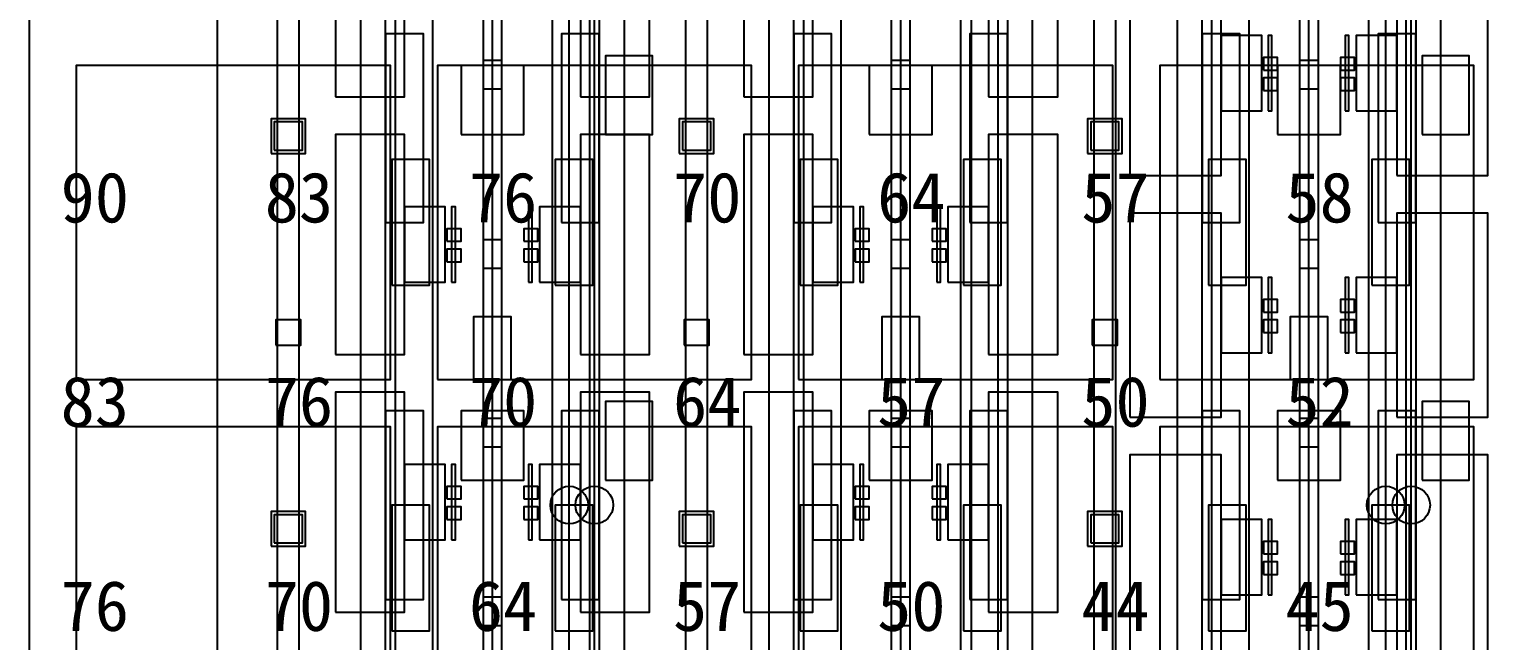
# Model space of a CAD drawing. Header units: metres. Extents: x -1640 to 1560, y -268 to 2338.
# Drawn here: x -280 to -233.49, y 1333.69 to 1353.15 of the extents above; entities that cross this region are included whole.
import ezdxf

# ---------------------------------------------------------------- set-up
doc = ezdxf.new("R2010")
doc.units = ezdxf.units.M
for name, color, linetype in [('1F_CHL', 4, 'Continuous'), ('1F_PUMP', 2, 'Continuous'), ('1F_SCR', 3, 'Continuous'), ('1F_STRUCT_COLUMN', 8, 'Continuous'), ('1F_ZONE', 3, 'Continuous'), ('2F_CSF_LATERAL_RACK_CONCEPT', 9, 'Continuous'), ('2F_RFG', 5, 'Continuous'), ('2F_STRUCT_COLUMN', 8, 'Continuous'), ('2F_VMB', 6, 'Continuous'), ('2F_ZONE', 3, 'Continuous'), ('3F_CLEANROOM_OVERHEAD_PIPE_DUCT_CONCEPT', 9, 'Continuous'), ('3F_CVD', 3, 'Continuous'), ('3F_DIFF', 4, 'Continuous'), ('3F_EHS_EGRESS_DIST_M', 2, 'Continuous'), ('3F_FOUP', 5, 'Continuous'), ('3F_OHT', 9, 'Continuous'), ('3F_OHTV', 1, 'Continuous'), ('3F_STRUCT_COLUMN', 8, 'Continuous'), ('3F_TBAR', 6, 'Continuous'), ('3F_ZONE', 3, 'Continuous'), ('4F_FFU', 1, 'Continuous'), ('4F_STRUCT_PLENUM_TRUSS_CONCEPT', 9, 'Continuous'), ('4F_ZONE', 3, 'Continuous'), ('5F_CHL', 4, 'Continuous'), ('5F_PUMP', 2, 'Continuous'), ('5F_SCR', 3, 'Continuous'), ('5F_STRUCT_COLUMN', 8, 'Continuous'), ('5F_ZONE', 3, 'Continuous'), ('6F_CSF_LATERAL_RACK_CONCEPT', 9, 'Continuous'), ('6F_RFG', 5, 'Continuous'), ('6F_STRUCT_COLUMN', 8, 'Continuous'), ('6F_VMB', 6, 'Continuous'), ('6F_ZONE', 3, 'Continuous'), ('7F_CLEANROOM_OVERHEAD_PIPE_DUCT_CONCEPT', 9, 'Continuous'), ('7F_CVD', 3, 'Continuous'), ('7F_DIFF', 4, 'Continuous'), ('7F_EHS_EGRESS_DIST_M', 2, 'Continuous'), ('7F_FOUP', 5, 'Continuous'), ('7F_OHT', 9, 'Continuous'), ('7F_OHTV', 1, 'Continuous'), ('7F_STRUCT_COLUMN', 8, 'Continuous'), ('7F_TBAR', 6, 'Continuous'), ('7F_ZONE', 3, 'Continuous'), ('8F_FFU', 1, 'Continuous'), ('8F_STRUCT_PLENUM_TRUSS_CONCEPT', 9, 'Continuous'), ('8F_ZONE', 3, 'Continuous'), ('EHS_TREATED_EXHAUST', 30, 'Continuous'), ('UTIL_ELEC.LV_CONCEPT', 2, 'Continuous'), ('UTIL_GAS.SPEC_CONCEPT', 3, 'Continuous'), ('UTIL_PCW.R_CONCEPT', 1, 'Continuous'), ('UTIL_PCW.R_RISER', 1, 'Continuous'), ('UTIL_PCW.S_CONCEPT', 6, 'Continuous'), ('UTIL_PCW.S_RISER', 6, 'Continuous')]:
    doc.layers.add(name, color=color, linetype=linetype)

msp = doc.modelspace()

# ---------------------------------------------------------------- linework, layer by layer
at = {"layer": '1F_CHL'}
for points in [[(-261.65, 1349.8), (-260.15, 1349.8), (-260.15, 1352.3), (-261.65, 1352.3)], [(-235.65, 1349.8), (-234.15, 1349.8), (-234.15, 1352.3), (-235.65, 1352.3)], [(-261.65, 1338.8), (-260.15, 1338.8), (-260.15, 1341.3), (-261.65, 1341.3)], [(-235.65, 1338.8), (-234.15, 1338.8), (-234.15, 1341.3), (-235.65, 1341.3)]]:
    msp.add_lwpolyline(points, close=True, dxfattribs=at)
at = {"layer": '1F_PUMP'}
for points in [[(-268.45, 1345), (-267.25, 1345), (-267.25, 1349), (-268.45, 1349)], [(-263.25, 1345), (-262.05, 1345), (-262.05, 1349), (-263.25, 1349)], [(-255.45, 1345), (-254.25, 1345), (-254.25, 1349), (-255.45, 1349)], [(-250.25, 1345), (-249.05, 1345), (-249.05, 1349), (-250.25, 1349)], [(-242.45, 1345), (-241.25, 1345), (-241.25, 1349), (-242.45, 1349)], [(-237.25, 1345), (-236.05, 1345), (-236.05, 1349), (-237.25, 1349)], [(-268.45, 1334), (-267.25, 1334), (-267.25, 1338), (-268.45, 1338)], [(-263.25, 1334), (-262.05, 1334), (-262.05, 1338), (-263.25, 1338)], [(-255.45, 1334), (-254.25, 1334), (-254.25, 1338), (-255.45, 1338)], [(-250.25, 1334), (-249.05, 1334), (-249.05, 1338), (-250.25, 1338)], [(-242.45, 1334), (-241.25, 1334), (-241.25, 1338), (-242.45, 1338)], [(-237.25, 1334), (-236.05, 1334), (-236.05, 1338), (-237.25, 1338)]]:
    msp.add_lwpolyline(points, close=True, dxfattribs=at)
at = {"layer": '1F_SCR'}
for points in [[(-266.25, 1349.8), (-264.25, 1349.8), (-264.25, 1352), (-266.25, 1352)], [(-253.25, 1349.8), (-251.25, 1349.8), (-251.25, 1352), (-253.25, 1352)], [(-240.25, 1349.8), (-238.25, 1349.8), (-238.25, 1352), (-240.25, 1352)], [(-266.25, 1338.8), (-264.25, 1338.8), (-264.25, 1341), (-266.25, 1341)], [(-253.25, 1338.8), (-251.25, 1338.8), (-251.25, 1341), (-253.25, 1341)], [(-240.25, 1338.8), (-238.25, 1338.8), (-238.25, 1341), (-240.25, 1341)]]:
    msp.add_lwpolyline(points, close=True, dxfattribs=at)
at = {"layer": '1F_STRUCT_COLUMN'}
for points in [[(-272.3, 1349.2), (-271.2, 1349.2), (-271.2, 1350.3), (-272.3, 1350.3)], [(-259.3, 1349.2), (-258.2, 1349.2), (-258.2, 1350.3), (-259.3, 1350.3)], [(-246.3, 1349.2), (-245.2, 1349.2), (-245.2, 1350.3), (-246.3, 1350.3)], [(-272.3, 1336.7), (-271.2, 1336.7), (-271.2, 1337.8), (-272.3, 1337.8)], [(-259.3, 1336.7), (-258.2, 1336.7), (-258.2, 1337.8), (-259.3, 1337.8)], [(-246.3, 1336.7), (-245.2, 1336.7), (-245.2, 1337.8), (-246.3, 1337.8)]]:
    msp.add_lwpolyline(points, close=True, dxfattribs=at)
at = {"layer": '1F_ZONE'}
msp.add_lwpolyline([(-280, 1306), (-3.5, 1306), (-3.5, 1464), (-280, 1464)], close=True, dxfattribs=at)
at = {"layer": '2F_CSF_LATERAL_RACK_CONCEPT'}
for points in [[(-269.45, 1310), (-268.65, 1310), (-268.65, 1460), (-269.45, 1460)], [(-261.85, 1310), (-261.05, 1310), (-261.05, 1460), (-261.85, 1460)], [(-256.45, 1310), (-255.65, 1310), (-255.65, 1460), (-256.45, 1460)], [(-248.85, 1310), (-248.05, 1310), (-248.05, 1460), (-248.85, 1460)], [(-243.45, 1310), (-242.65, 1310), (-242.65, 1460), (-243.45, 1460)], [(-235.85, 1310), (-235.05, 1310), (-235.05, 1460), (-235.85, 1460)]]:
    msp.add_lwpolyline(points, close=True, dxfattribs=at)
at = {"layer": '2F_RFG'}
for points in [[(-268.65, 1347), (-267.45, 1347), (-267.45, 1353), (-268.65, 1353)], [(-263.05, 1347), (-261.85, 1347), (-261.85, 1353), (-263.05, 1353)], [(-255.65, 1347), (-254.45, 1347), (-254.45, 1353), (-255.65, 1353)], [(-250.05, 1347), (-248.85, 1347), (-248.85, 1353), (-250.05, 1353)], [(-242.65, 1347), (-241.45, 1347), (-241.45, 1353), (-242.65, 1353)], [(-237.05, 1347), (-235.85, 1347), (-235.85, 1353), (-237.05, 1353)], [(-268.65, 1335), (-267.45, 1335), (-267.45, 1341), (-268.65, 1341)], [(-263.05, 1335), (-261.85, 1335), (-261.85, 1341), (-263.05, 1341)], [(-255.65, 1335), (-254.45, 1335), (-254.45, 1341), (-255.65, 1341)], [(-250.05, 1335), (-248.85, 1335), (-248.85, 1341), (-250.05, 1341)], [(-242.65, 1335), (-241.45, 1335), (-241.45, 1341), (-242.65, 1341)], [(-237.05, 1335), (-235.85, 1335), (-235.85, 1341), (-237.05, 1341)]]:
    msp.add_lwpolyline(points, close=True, dxfattribs=at)
at = {"layer": '2F_STRUCT_COLUMN'}
for points in [[(-272.2, 1349.3), (-271.3, 1349.3), (-271.3, 1350.2), (-272.2, 1350.2)], [(-259.2, 1349.3), (-258.3, 1349.3), (-258.3, 1350.2), (-259.2, 1350.2)], [(-246.2, 1349.3), (-245.3, 1349.3), (-245.3, 1350.2), (-246.2, 1350.2)], [(-272.2, 1336.8), (-271.3, 1336.8), (-271.3, 1337.7), (-272.2, 1337.7)], [(-259.2, 1336.8), (-258.3, 1336.8), (-258.3, 1337.7), (-259.2, 1337.7)], [(-246.2, 1336.8), (-245.3, 1336.8), (-245.3, 1337.7), (-246.2, 1337.7)]]:
    msp.add_lwpolyline(points, close=True, dxfattribs=at)
at = {"layer": '2F_VMB'}
for points in [[(-265.85, 1342), (-264.65, 1342), (-264.65, 1344), (-265.85, 1344)], [(-252.85, 1342), (-251.65, 1342), (-251.65, 1344), (-252.85, 1344)], [(-239.85, 1342), (-238.65, 1342), (-238.65, 1344), (-239.85, 1344)]]:
    msp.add_lwpolyline(points, close=True, dxfattribs=at)
at = {"layer": '2F_ZONE'}
msp.add_lwpolyline([(-280, 1306), (-3.5, 1306), (-3.5, 1464), (-280, 1464)], close=True, dxfattribs=at)
at = {"layer": '3F_CLEANROOM_OVERHEAD_PIPE_DUCT_CONCEPT'}
for points in [[(-268.35, 1309), (-267.15, 1309), (-267.15, 1461), (-268.35, 1461)], [(-263.35, 1309), (-262.15, 1309), (-262.15, 1461), (-263.35, 1461)], [(-255.35, 1309), (-254.15, 1309), (-254.15, 1461), (-255.35, 1461)], [(-250.35, 1309), (-249.15, 1309), (-249.15, 1461), (-250.35, 1461)], [(-242.35, 1309), (-241.15, 1309), (-241.15, 1461), (-242.35, 1461)], [(-237.35, 1309), (-236.15, 1309), (-236.15, 1461), (-237.35, 1461)]]:
    msp.add_lwpolyline(points, close=True, dxfattribs=at)
at = {"layer": '3F_CVD'}
for points in [[(-244.95, 1348.5), (-242.05, 1348.5), (-242.05, 1355), (-244.95, 1355)], [(-236.45, 1348.5), (-233.55, 1348.5), (-233.55, 1355), (-236.45, 1355)], [(-242.05, 1350.55), (-240.75, 1350.55), (-240.75, 1352.95), (-242.05, 1352.95)], [(-237.75, 1350.55), (-236.45, 1350.55), (-236.45, 1352.95), (-237.75, 1352.95)], [(-244.95, 1340.8), (-242.05, 1340.8), (-242.05, 1347.3), (-244.95, 1347.3)], [(-236.45, 1340.8), (-233.55, 1340.8), (-233.55, 1347.3), (-236.45, 1347.3)], [(-242.05, 1342.85), (-240.75, 1342.85), (-240.75, 1345.25), (-242.05, 1345.25)], [(-237.75, 1342.85), (-236.45, 1342.85), (-236.45, 1345.25), (-237.75, 1345.25)], [(-244.95, 1333.1), (-242.05, 1333.1), (-242.05, 1339.6), (-244.95, 1339.6)], [(-236.45, 1333.1), (-233.55, 1333.1), (-233.55, 1339.6), (-236.45, 1339.6)], [(-242.05, 1335.15), (-240.75, 1335.15), (-240.75, 1337.55), (-242.05, 1337.55)], [(-237.75, 1335.15), (-236.45, 1335.15), (-236.45, 1337.55), (-237.75, 1337.55)]]:
    msp.add_lwpolyline(points, close=True, dxfattribs=at)
at = {"layer": '3F_DIFF'}
for points in [[(-270.25, 1351), (-268.05, 1351), (-268.05, 1358), (-270.25, 1358)], [(-262.45, 1351), (-260.25, 1351), (-260.25, 1358), (-262.45, 1358)], [(-257.25, 1351), (-255.05, 1351), (-255.05, 1358), (-257.25, 1358)], [(-249.45, 1351), (-247.25, 1351), (-247.25, 1358), (-249.45, 1358)], [(-270.25, 1342.8), (-268.05, 1342.8), (-268.05, 1349.8), (-270.25, 1349.8)], [(-262.45, 1342.8), (-260.25, 1342.8), (-260.25, 1349.8), (-262.45, 1349.8)], [(-257.25, 1342.8), (-255.05, 1342.8), (-255.05, 1349.8), (-257.25, 1349.8)], [(-249.45, 1342.8), (-247.25, 1342.8), (-247.25, 1349.8), (-249.45, 1349.8)], [(-268.05, 1345.1), (-266.75, 1345.1), (-266.75, 1347.5), (-268.05, 1347.5)], [(-263.75, 1345.1), (-262.45, 1345.1), (-262.45, 1347.5), (-263.75, 1347.5)], [(-255.05, 1345.1), (-253.75, 1345.1), (-253.75, 1347.5), (-255.05, 1347.5)], [(-250.75, 1345.1), (-249.45, 1345.1), (-249.45, 1347.5), (-250.75, 1347.5)], [(-270.25, 1334.6), (-268.05, 1334.6), (-268.05, 1341.6), (-270.25, 1341.6)], [(-262.45, 1334.6), (-260.25, 1334.6), (-260.25, 1341.6), (-262.45, 1341.6)], [(-257.25, 1334.6), (-255.05, 1334.6), (-255.05, 1341.6), (-257.25, 1341.6)], [(-249.45, 1334.6), (-247.25, 1334.6), (-247.25, 1341.6), (-249.45, 1341.6)], [(-268.05, 1336.9), (-266.75, 1336.9), (-266.75, 1339.3), (-268.05, 1339.3)], [(-263.75, 1336.9), (-262.45, 1336.9), (-262.45, 1339.3), (-263.75, 1339.3)], [(-255.05, 1336.9), (-253.75, 1336.9), (-253.75, 1339.3), (-255.05, 1339.3)], [(-250.75, 1336.9), (-249.45, 1336.9), (-249.45, 1339.3), (-250.75, 1339.3)]]:
    msp.add_lwpolyline(points, close=True, dxfattribs=at)
at = {"layer": '3F_FOUP'}
for points in [[(-240.7, 1351.85), (-240.25, 1351.85), (-240.25, 1352.25), (-240.7, 1352.25)], [(-238.25, 1351.85), (-237.8, 1351.85), (-237.8, 1352.25), (-238.25, 1352.25)], [(-240.7, 1351.2), (-240.25, 1351.2), (-240.25, 1351.6), (-240.7, 1351.6)], [(-238.25, 1351.2), (-237.8, 1351.2), (-237.8, 1351.6), (-238.25, 1351.6)], [(-266.7, 1346.4), (-266.25, 1346.4), (-266.25, 1346.8), (-266.7, 1346.8)], [(-264.25, 1346.4), (-263.8, 1346.4), (-263.8, 1346.8), (-264.25, 1346.8)], [(-253.7, 1346.4), (-253.25, 1346.4), (-253.25, 1346.8), (-253.7, 1346.8)], [(-251.25, 1346.4), (-250.8, 1346.4), (-250.8, 1346.8), (-251.25, 1346.8)], [(-266.7, 1345.75), (-266.25, 1345.75), (-266.25, 1346.15), (-266.7, 1346.15)], [(-264.25, 1345.75), (-263.8, 1345.75), (-263.8, 1346.15), (-264.25, 1346.15)], [(-253.7, 1345.75), (-253.25, 1345.75), (-253.25, 1346.15), (-253.7, 1346.15)], [(-251.25, 1345.75), (-250.8, 1345.75), (-250.8, 1346.15), (-251.25, 1346.15)], [(-240.7, 1344.15), (-240.25, 1344.15), (-240.25, 1344.55), (-240.7, 1344.55)], [(-238.25, 1344.15), (-237.8, 1344.15), (-237.8, 1344.55), (-238.25, 1344.55)], [(-240.7, 1343.5), (-240.25, 1343.5), (-240.25, 1343.9), (-240.7, 1343.9)], [(-238.25, 1343.5), (-237.8, 1343.5), (-237.8, 1343.9), (-238.25, 1343.9)], [(-266.7, 1338.2), (-266.25, 1338.2), (-266.25, 1338.6), (-266.7, 1338.6)], [(-264.25, 1338.2), (-263.8, 1338.2), (-263.8, 1338.6), (-264.25, 1338.6)], [(-253.7, 1338.2), (-253.25, 1338.2), (-253.25, 1338.6), (-253.7, 1338.6)], [(-251.25, 1338.2), (-250.8, 1338.2), (-250.8, 1338.6), (-251.25, 1338.6)], [(-266.7, 1337.55), (-266.25, 1337.55), (-266.25, 1337.95), (-266.7, 1337.95)], [(-264.25, 1337.55), (-263.8, 1337.55), (-263.8, 1337.95), (-264.25, 1337.95)], [(-253.7, 1337.55), (-253.25, 1337.55), (-253.25, 1337.95), (-253.7, 1337.95)], [(-251.25, 1337.55), (-250.8, 1337.55), (-250.8, 1337.95), (-251.25, 1337.95)], [(-240.7, 1336.45), (-240.25, 1336.45), (-240.25, 1336.85), (-240.7, 1336.85)], [(-238.25, 1336.45), (-237.8, 1336.45), (-237.8, 1336.85), (-238.25, 1336.85)], [(-240.7, 1335.8), (-240.25, 1335.8), (-240.25, 1336.2), (-240.7, 1336.2)], [(-238.25, 1335.8), (-237.8, 1335.8), (-237.8, 1336.2), (-238.25, 1336.2)]]:
    msp.add_lwpolyline(points, close=True, dxfattribs=at)
at = {"layer": '3F_OHT'}
for p, q in [((-265.25, 1309), (-265.25, 1381)), ((-252.25, 1309), (-252.25, 1381)), ((-239.25, 1309), (-239.25, 1381))]:
    msp.add_line(p, q, dxfattribs=at)
at = {"layer": '3F_OHTV'}
for points in [[(-265.55, 1351.25), (-264.95, 1351.25), (-264.95, 1352.15), (-265.55, 1352.15)], [(-252.55, 1351.25), (-251.95, 1351.25), (-251.95, 1352.15), (-252.55, 1352.15)], [(-239.55, 1351.25), (-238.95, 1351.25), (-238.95, 1352.15), (-239.55, 1352.15)], [(-265.55, 1345.55), (-264.95, 1345.55), (-264.95, 1346.45), (-265.55, 1346.45)], [(-252.55, 1345.55), (-251.95, 1345.55), (-251.95, 1346.45), (-252.55, 1346.45)], [(-239.55, 1345.55), (-238.95, 1345.55), (-238.95, 1346.45), (-239.55, 1346.45)], [(-265.55, 1339.86), (-264.95, 1339.86), (-264.95, 1340.76), (-265.55, 1340.76)], [(-252.55, 1339.86), (-251.95, 1339.86), (-251.95, 1340.76), (-252.55, 1340.76)], [(-239.55, 1339.86), (-238.95, 1339.86), (-238.95, 1340.76), (-239.55, 1340.76)], [(-265.55, 1334.17), (-264.95, 1334.17), (-264.95, 1335.07), (-265.55, 1335.07)], [(-252.55, 1334.17), (-251.95, 1334.17), (-251.95, 1335.07), (-252.55, 1335.07)], [(-239.55, 1334.17), (-238.95, 1334.17), (-238.95, 1335.07), (-239.55, 1335.07)]]:
    msp.add_lwpolyline(points, close=True, dxfattribs=at)
at = {"layer": '3F_STRUCT_COLUMN'}
for points in [[(-272.15, 1343.1), (-271.35, 1343.1), (-271.35, 1343.9), (-272.15, 1343.9)], [(-259.15, 1343.1), (-258.35, 1343.1), (-258.35, 1343.9), (-259.15, 1343.9)], [(-246.15, 1343.1), (-245.35, 1343.1), (-245.35, 1343.9), (-246.15, 1343.9)]]:
    msp.add_lwpolyline(points, close=True, dxfattribs=at)
at = {"layer": '3F_TBAR'}
for points in [[(-240.55, 1350.55), (-240.43, 1350.55), (-240.43, 1352.95), (-240.55, 1352.95)], [(-238.1, 1350.55), (-237.98, 1350.55), (-237.98, 1352.95), (-238.1, 1352.95)], [(-266.55, 1345.1), (-266.43, 1345.1), (-266.43, 1347.5), (-266.55, 1347.5)], [(-264.1, 1345.1), (-263.98, 1345.1), (-263.98, 1347.5), (-264.1, 1347.5)], [(-253.55, 1345.1), (-253.43, 1345.1), (-253.43, 1347.5), (-253.55, 1347.5)], [(-251.1, 1345.1), (-250.98, 1345.1), (-250.98, 1347.5), (-251.1, 1347.5)], [(-240.55, 1342.85), (-240.43, 1342.85), (-240.43, 1345.25), (-240.55, 1345.25)], [(-238.1, 1342.85), (-237.98, 1342.85), (-237.98, 1345.25), (-238.1, 1345.25)], [(-266.55, 1336.9), (-266.43, 1336.9), (-266.43, 1339.3), (-266.55, 1339.3)], [(-264.1, 1336.9), (-263.98, 1336.9), (-263.98, 1339.3), (-264.1, 1339.3)], [(-253.55, 1336.9), (-253.43, 1336.9), (-253.43, 1339.3), (-253.55, 1339.3)], [(-251.1, 1336.9), (-250.98, 1336.9), (-250.98, 1339.3), (-251.1, 1339.3)], [(-240.55, 1335.15), (-240.43, 1335.15), (-240.43, 1337.55), (-240.55, 1337.55)], [(-238.1, 1335.15), (-237.98, 1335.15), (-237.98, 1337.55), (-238.1, 1337.55)]]:
    msp.add_lwpolyline(points, close=True, dxfattribs=at)
at = {"layer": '3F_ZONE'}
msp.add_lwpolyline([(-280, 1306), (-3.5, 1306), (-3.5, 1464), (-280, 1464)], close=True, dxfattribs=at)
at = {"layer": '4F_FFU'}
for points in [[(-278.5, 1342), (-268.5, 1342), (-268.5, 1352), (-278.5, 1352)], [(-267, 1342), (-257, 1342), (-257, 1352), (-267, 1352)], [(-255.5, 1342), (-245.5, 1342), (-245.5, 1352), (-255.5, 1352)], [(-244, 1342), (-234, 1342), (-234, 1352), (-244, 1352)], [(-278.5, 1330.5), (-268.5, 1330.5), (-268.5, 1340.5), (-278.5, 1340.5)], [(-267, 1330.5), (-257, 1330.5), (-257, 1340.5), (-267, 1340.5)], [(-255.5, 1330.5), (-245.5, 1330.5), (-245.5, 1340.5), (-255.5, 1340.5)], [(-244, 1330.5), (-234, 1330.5), (-234, 1340.5), (-244, 1340.5)]]:
    msp.add_lwpolyline(points, close=True, dxfattribs=at)
at = {"layer": '4F_STRUCT_PLENUM_TRUSS_CONCEPT'}
for points in [[(-272.1, 1306), (-271.4, 1306), (-271.4, 1464), (-272.1, 1464)], [(-259.1, 1306), (-258.4, 1306), (-258.4, 1464), (-259.1, 1464)], [(-246.1, 1306), (-245.4, 1306), (-245.4, 1464), (-246.1, 1464)]]:
    msp.add_lwpolyline(points, close=True, dxfattribs=at)
at = {"layer": '4F_ZONE'}
msp.add_lwpolyline([(-280, 1306), (-3.5, 1306), (-3.5, 1464), (-280, 1464)], close=True, dxfattribs=at)
at = {"layer": '5F_CHL'}
for points in [[(-261.65, 1349.8), (-260.15, 1349.8), (-260.15, 1352.3), (-261.65, 1352.3)], [(-235.65, 1349.8), (-234.15, 1349.8), (-234.15, 1352.3), (-235.65, 1352.3)], [(-261.65, 1338.8), (-260.15, 1338.8), (-260.15, 1341.3), (-261.65, 1341.3)], [(-235.65, 1338.8), (-234.15, 1338.8), (-234.15, 1341.3), (-235.65, 1341.3)]]:
    msp.add_lwpolyline(points, close=True, dxfattribs=at)
at = {"layer": '5F_PUMP'}
for points in [[(-268.45, 1345), (-267.25, 1345), (-267.25, 1349), (-268.45, 1349)], [(-263.25, 1345), (-262.05, 1345), (-262.05, 1349), (-263.25, 1349)], [(-255.45, 1345), (-254.25, 1345), (-254.25, 1349), (-255.45, 1349)], [(-250.25, 1345), (-249.05, 1345), (-249.05, 1349), (-250.25, 1349)], [(-242.45, 1345), (-241.25, 1345), (-241.25, 1349), (-242.45, 1349)], [(-237.25, 1345), (-236.05, 1345), (-236.05, 1349), (-237.25, 1349)], [(-268.45, 1334), (-267.25, 1334), (-267.25, 1338), (-268.45, 1338)], [(-263.25, 1334), (-262.05, 1334), (-262.05, 1338), (-263.25, 1338)], [(-255.45, 1334), (-254.25, 1334), (-254.25, 1338), (-255.45, 1338)], [(-250.25, 1334), (-249.05, 1334), (-249.05, 1338), (-250.25, 1338)], [(-242.45, 1334), (-241.25, 1334), (-241.25, 1338), (-242.45, 1338)], [(-237.25, 1334), (-236.05, 1334), (-236.05, 1338), (-237.25, 1338)]]:
    msp.add_lwpolyline(points, close=True, dxfattribs=at)
at = {"layer": '5F_SCR'}
for points in [[(-266.25, 1349.8), (-264.25, 1349.8), (-264.25, 1352), (-266.25, 1352)], [(-253.25, 1349.8), (-251.25, 1349.8), (-251.25, 1352), (-253.25, 1352)], [(-240.25, 1349.8), (-238.25, 1349.8), (-238.25, 1352), (-240.25, 1352)], [(-266.25, 1338.8), (-264.25, 1338.8), (-264.25, 1341), (-266.25, 1341)], [(-253.25, 1338.8), (-251.25, 1338.8), (-251.25, 1341), (-253.25, 1341)], [(-240.25, 1338.8), (-238.25, 1338.8), (-238.25, 1341), (-240.25, 1341)]]:
    msp.add_lwpolyline(points, close=True, dxfattribs=at)
at = {"layer": '5F_STRUCT_COLUMN'}
for points in [[(-272.3, 1349.2), (-271.2, 1349.2), (-271.2, 1350.3), (-272.3, 1350.3)], [(-259.3, 1349.2), (-258.2, 1349.2), (-258.2, 1350.3), (-259.3, 1350.3)], [(-246.3, 1349.2), (-245.2, 1349.2), (-245.2, 1350.3), (-246.3, 1350.3)], [(-272.3, 1336.7), (-271.2, 1336.7), (-271.2, 1337.8), (-272.3, 1337.8)], [(-259.3, 1336.7), (-258.2, 1336.7), (-258.2, 1337.8), (-259.3, 1337.8)], [(-246.3, 1336.7), (-245.2, 1336.7), (-245.2, 1337.8), (-246.3, 1337.8)]]:
    msp.add_lwpolyline(points, close=True, dxfattribs=at)
at = {"layer": '5F_ZONE'}
msp.add_lwpolyline([(-280, 1306), (-3.5, 1306), (-3.5, 1464), (-280, 1464)], close=True, dxfattribs=at)
at = {"layer": '6F_CSF_LATERAL_RACK_CONCEPT'}
for points in [[(-269.45, 1310), (-268.65, 1310), (-268.65, 1460), (-269.45, 1460)], [(-261.85, 1310), (-261.05, 1310), (-261.05, 1460), (-261.85, 1460)], [(-256.45, 1310), (-255.65, 1310), (-255.65, 1460), (-256.45, 1460)], [(-248.85, 1310), (-248.05, 1310), (-248.05, 1460), (-248.85, 1460)], [(-243.45, 1310), (-242.65, 1310), (-242.65, 1460), (-243.45, 1460)], [(-235.85, 1310), (-235.05, 1310), (-235.05, 1460), (-235.85, 1460)]]:
    msp.add_lwpolyline(points, close=True, dxfattribs=at)
at = {"layer": '6F_RFG'}
for points in [[(-268.65, 1347), (-267.45, 1347), (-267.45, 1353), (-268.65, 1353)], [(-263.05, 1347), (-261.85, 1347), (-261.85, 1353), (-263.05, 1353)], [(-255.65, 1347), (-254.45, 1347), (-254.45, 1353), (-255.65, 1353)], [(-250.05, 1347), (-248.85, 1347), (-248.85, 1353), (-250.05, 1353)], [(-242.65, 1347), (-241.45, 1347), (-241.45, 1353), (-242.65, 1353)], [(-237.05, 1347), (-235.85, 1347), (-235.85, 1353), (-237.05, 1353)], [(-268.65, 1335), (-267.45, 1335), (-267.45, 1341), (-268.65, 1341)], [(-263.05, 1335), (-261.85, 1335), (-261.85, 1341), (-263.05, 1341)], [(-255.65, 1335), (-254.45, 1335), (-254.45, 1341), (-255.65, 1341)], [(-250.05, 1335), (-248.85, 1335), (-248.85, 1341), (-250.05, 1341)], [(-242.65, 1335), (-241.45, 1335), (-241.45, 1341), (-242.65, 1341)], [(-237.05, 1335), (-235.85, 1335), (-235.85, 1341), (-237.05, 1341)]]:
    msp.add_lwpolyline(points, close=True, dxfattribs=at)
at = {"layer": '6F_STRUCT_COLUMN'}
for points in [[(-272.2, 1349.3), (-271.3, 1349.3), (-271.3, 1350.2), (-272.2, 1350.2)], [(-259.2, 1349.3), (-258.3, 1349.3), (-258.3, 1350.2), (-259.2, 1350.2)], [(-246.2, 1349.3), (-245.3, 1349.3), (-245.3, 1350.2), (-246.2, 1350.2)], [(-272.2, 1336.8), (-271.3, 1336.8), (-271.3, 1337.7), (-272.2, 1337.7)], [(-259.2, 1336.8), (-258.3, 1336.8), (-258.3, 1337.7), (-259.2, 1337.7)], [(-246.2, 1336.8), (-245.3, 1336.8), (-245.3, 1337.7), (-246.2, 1337.7)]]:
    msp.add_lwpolyline(points, close=True, dxfattribs=at)
at = {"layer": '6F_VMB'}
for points in [[(-265.85, 1342), (-264.65, 1342), (-264.65, 1344), (-265.85, 1344)], [(-252.85, 1342), (-251.65, 1342), (-251.65, 1344), (-252.85, 1344)], [(-239.85, 1342), (-238.65, 1342), (-238.65, 1344), (-239.85, 1344)]]:
    msp.add_lwpolyline(points, close=True, dxfattribs=at)
at = {"layer": '6F_ZONE'}
msp.add_lwpolyline([(-280, 1306), (-3.5, 1306), (-3.5, 1464), (-280, 1464)], close=True, dxfattribs=at)
at = {"layer": '7F_CLEANROOM_OVERHEAD_PIPE_DUCT_CONCEPT'}
for points in [[(-268.35, 1309), (-267.15, 1309), (-267.15, 1461), (-268.35, 1461)], [(-263.35, 1309), (-262.15, 1309), (-262.15, 1461), (-263.35, 1461)], [(-255.35, 1309), (-254.15, 1309), (-254.15, 1461), (-255.35, 1461)], [(-250.35, 1309), (-249.15, 1309), (-249.15, 1461), (-250.35, 1461)], [(-242.35, 1309), (-241.15, 1309), (-241.15, 1461), (-242.35, 1461)], [(-237.35, 1309), (-236.15, 1309), (-236.15, 1461), (-237.35, 1461)]]:
    msp.add_lwpolyline(points, close=True, dxfattribs=at)
at = {"layer": '7F_CVD'}
for points in [[(-244.95, 1348.5), (-242.05, 1348.5), (-242.05, 1355), (-244.95, 1355)], [(-236.45, 1348.5), (-233.55, 1348.5), (-233.55, 1355), (-236.45, 1355)], [(-242.05, 1350.55), (-240.75, 1350.55), (-240.75, 1352.95), (-242.05, 1352.95)], [(-237.75, 1350.55), (-236.45, 1350.55), (-236.45, 1352.95), (-237.75, 1352.95)], [(-244.95, 1340.8), (-242.05, 1340.8), (-242.05, 1347.3), (-244.95, 1347.3)], [(-236.45, 1340.8), (-233.55, 1340.8), (-233.55, 1347.3), (-236.45, 1347.3)], [(-242.05, 1342.85), (-240.75, 1342.85), (-240.75, 1345.25), (-242.05, 1345.25)], [(-237.75, 1342.85), (-236.45, 1342.85), (-236.45, 1345.25), (-237.75, 1345.25)], [(-244.95, 1333.1), (-242.05, 1333.1), (-242.05, 1339.6), (-244.95, 1339.6)], [(-236.45, 1333.1), (-233.55, 1333.1), (-233.55, 1339.6), (-236.45, 1339.6)], [(-242.05, 1335.15), (-240.75, 1335.15), (-240.75, 1337.55), (-242.05, 1337.55)], [(-237.75, 1335.15), (-236.45, 1335.15), (-236.45, 1337.55), (-237.75, 1337.55)]]:
    msp.add_lwpolyline(points, close=True, dxfattribs=at)
at = {"layer": '7F_DIFF'}
for points in [[(-270.25, 1351), (-268.05, 1351), (-268.05, 1358), (-270.25, 1358)], [(-262.45, 1351), (-260.25, 1351), (-260.25, 1358), (-262.45, 1358)], [(-257.25, 1351), (-255.05, 1351), (-255.05, 1358), (-257.25, 1358)], [(-249.45, 1351), (-247.25, 1351), (-247.25, 1358), (-249.45, 1358)], [(-270.25, 1342.8), (-268.05, 1342.8), (-268.05, 1349.8), (-270.25, 1349.8)], [(-262.45, 1342.8), (-260.25, 1342.8), (-260.25, 1349.8), (-262.45, 1349.8)], [(-257.25, 1342.8), (-255.05, 1342.8), (-255.05, 1349.8), (-257.25, 1349.8)], [(-249.45, 1342.8), (-247.25, 1342.8), (-247.25, 1349.8), (-249.45, 1349.8)], [(-268.05, 1345.1), (-266.75, 1345.1), (-266.75, 1347.5), (-268.05, 1347.5)], [(-263.75, 1345.1), (-262.45, 1345.1), (-262.45, 1347.5), (-263.75, 1347.5)], [(-255.05, 1345.1), (-253.75, 1345.1), (-253.75, 1347.5), (-255.05, 1347.5)], [(-250.75, 1345.1), (-249.45, 1345.1), (-249.45, 1347.5), (-250.75, 1347.5)], [(-270.25, 1334.6), (-268.05, 1334.6), (-268.05, 1341.6), (-270.25, 1341.6)], [(-262.45, 1334.6), (-260.25, 1334.6), (-260.25, 1341.6), (-262.45, 1341.6)], [(-257.25, 1334.6), (-255.05, 1334.6), (-255.05, 1341.6), (-257.25, 1341.6)], [(-249.45, 1334.6), (-247.25, 1334.6), (-247.25, 1341.6), (-249.45, 1341.6)], [(-268.05, 1336.9), (-266.75, 1336.9), (-266.75, 1339.3), (-268.05, 1339.3)], [(-263.75, 1336.9), (-262.45, 1336.9), (-262.45, 1339.3), (-263.75, 1339.3)], [(-255.05, 1336.9), (-253.75, 1336.9), (-253.75, 1339.3), (-255.05, 1339.3)], [(-250.75, 1336.9), (-249.45, 1336.9), (-249.45, 1339.3), (-250.75, 1339.3)]]:
    msp.add_lwpolyline(points, close=True, dxfattribs=at)
at = {"layer": '7F_FOUP'}
for points in [[(-240.7, 1351.85), (-240.25, 1351.85), (-240.25, 1352.25), (-240.7, 1352.25)], [(-238.25, 1351.85), (-237.8, 1351.85), (-237.8, 1352.25), (-238.25, 1352.25)], [(-240.7, 1351.2), (-240.25, 1351.2), (-240.25, 1351.6), (-240.7, 1351.6)], [(-238.25, 1351.2), (-237.8, 1351.2), (-237.8, 1351.6), (-238.25, 1351.6)], [(-266.7, 1346.4), (-266.25, 1346.4), (-266.25, 1346.8), (-266.7, 1346.8)], [(-264.25, 1346.4), (-263.8, 1346.4), (-263.8, 1346.8), (-264.25, 1346.8)], [(-253.7, 1346.4), (-253.25, 1346.4), (-253.25, 1346.8), (-253.7, 1346.8)], [(-251.25, 1346.4), (-250.8, 1346.4), (-250.8, 1346.8), (-251.25, 1346.8)], [(-266.7, 1345.75), (-266.25, 1345.75), (-266.25, 1346.15), (-266.7, 1346.15)], [(-264.25, 1345.75), (-263.8, 1345.75), (-263.8, 1346.15), (-264.25, 1346.15)], [(-253.7, 1345.75), (-253.25, 1345.75), (-253.25, 1346.15), (-253.7, 1346.15)], [(-251.25, 1345.75), (-250.8, 1345.75), (-250.8, 1346.15), (-251.25, 1346.15)], [(-240.7, 1344.15), (-240.25, 1344.15), (-240.25, 1344.55), (-240.7, 1344.55)], [(-238.25, 1344.15), (-237.8, 1344.15), (-237.8, 1344.55), (-238.25, 1344.55)], [(-240.7, 1343.5), (-240.25, 1343.5), (-240.25, 1343.9), (-240.7, 1343.9)], [(-238.25, 1343.5), (-237.8, 1343.5), (-237.8, 1343.9), (-238.25, 1343.9)], [(-266.7, 1338.2), (-266.25, 1338.2), (-266.25, 1338.6), (-266.7, 1338.6)], [(-264.25, 1338.2), (-263.8, 1338.2), (-263.8, 1338.6), (-264.25, 1338.6)], [(-253.7, 1338.2), (-253.25, 1338.2), (-253.25, 1338.6), (-253.7, 1338.6)], [(-251.25, 1338.2), (-250.8, 1338.2), (-250.8, 1338.6), (-251.25, 1338.6)], [(-266.7, 1337.55), (-266.25, 1337.55), (-266.25, 1337.95), (-266.7, 1337.95)], [(-264.25, 1337.55), (-263.8, 1337.55), (-263.8, 1337.95), (-264.25, 1337.95)], [(-253.7, 1337.55), (-253.25, 1337.55), (-253.25, 1337.95), (-253.7, 1337.95)], [(-251.25, 1337.55), (-250.8, 1337.55), (-250.8, 1337.95), (-251.25, 1337.95)], [(-240.7, 1336.45), (-240.25, 1336.45), (-240.25, 1336.85), (-240.7, 1336.85)], [(-238.25, 1336.45), (-237.8, 1336.45), (-237.8, 1336.85), (-238.25, 1336.85)], [(-240.7, 1335.8), (-240.25, 1335.8), (-240.25, 1336.2), (-240.7, 1336.2)], [(-238.25, 1335.8), (-237.8, 1335.8), (-237.8, 1336.2), (-238.25, 1336.2)]]:
    msp.add_lwpolyline(points, close=True, dxfattribs=at)
at = {"layer": '7F_OHT'}
for p, q in [((-265.25, 1309), (-265.25, 1381)), ((-252.25, 1309), (-252.25, 1381)), ((-239.25, 1309), (-239.25, 1381))]:
    msp.add_line(p, q, dxfattribs=at)
at = {"layer": '7F_OHTV'}
for points in [[(-265.55, 1351.25), (-264.95, 1351.25), (-264.95, 1352.15), (-265.55, 1352.15)], [(-252.55, 1351.25), (-251.95, 1351.25), (-251.95, 1352.15), (-252.55, 1352.15)], [(-239.55, 1351.25), (-238.95, 1351.25), (-238.95, 1352.15), (-239.55, 1352.15)], [(-265.55, 1345.55), (-264.95, 1345.55), (-264.95, 1346.45), (-265.55, 1346.45)], [(-252.55, 1345.55), (-251.95, 1345.55), (-251.95, 1346.45), (-252.55, 1346.45)], [(-239.55, 1345.55), (-238.95, 1345.55), (-238.95, 1346.45), (-239.55, 1346.45)], [(-265.55, 1339.86), (-264.95, 1339.86), (-264.95, 1340.76), (-265.55, 1340.76)], [(-252.55, 1339.86), (-251.95, 1339.86), (-251.95, 1340.76), (-252.55, 1340.76)], [(-239.55, 1339.86), (-238.95, 1339.86), (-238.95, 1340.76), (-239.55, 1340.76)], [(-265.55, 1334.17), (-264.95, 1334.17), (-264.95, 1335.07), (-265.55, 1335.07)], [(-252.55, 1334.17), (-251.95, 1334.17), (-251.95, 1335.07), (-252.55, 1335.07)], [(-239.55, 1334.17), (-238.95, 1334.17), (-238.95, 1335.07), (-239.55, 1335.07)]]:
    msp.add_lwpolyline(points, close=True, dxfattribs=at)
at = {"layer": '7F_STRUCT_COLUMN'}
for points in [[(-272.15, 1343.1), (-271.35, 1343.1), (-271.35, 1343.9), (-272.15, 1343.9)], [(-259.15, 1343.1), (-258.35, 1343.1), (-258.35, 1343.9), (-259.15, 1343.9)], [(-246.15, 1343.1), (-245.35, 1343.1), (-245.35, 1343.9), (-246.15, 1343.9)]]:
    msp.add_lwpolyline(points, close=True, dxfattribs=at)
at = {"layer": '7F_TBAR'}
for points in [[(-240.55, 1350.55), (-240.43, 1350.55), (-240.43, 1352.95), (-240.55, 1352.95)], [(-238.1, 1350.55), (-237.98, 1350.55), (-237.98, 1352.95), (-238.1, 1352.95)], [(-266.55, 1345.1), (-266.43, 1345.1), (-266.43, 1347.5), (-266.55, 1347.5)], [(-264.1, 1345.1), (-263.98, 1345.1), (-263.98, 1347.5), (-264.1, 1347.5)], [(-253.55, 1345.1), (-253.43, 1345.1), (-253.43, 1347.5), (-253.55, 1347.5)], [(-251.1, 1345.1), (-250.98, 1345.1), (-250.98, 1347.5), (-251.1, 1347.5)], [(-240.55, 1342.85), (-240.43, 1342.85), (-240.43, 1345.25), (-240.55, 1345.25)], [(-238.1, 1342.85), (-237.98, 1342.85), (-237.98, 1345.25), (-238.1, 1345.25)], [(-266.55, 1336.9), (-266.43, 1336.9), (-266.43, 1339.3), (-266.55, 1339.3)], [(-264.1, 1336.9), (-263.98, 1336.9), (-263.98, 1339.3), (-264.1, 1339.3)], [(-253.55, 1336.9), (-253.43, 1336.9), (-253.43, 1339.3), (-253.55, 1339.3)], [(-251.1, 1336.9), (-250.98, 1336.9), (-250.98, 1339.3), (-251.1, 1339.3)], [(-240.55, 1335.15), (-240.43, 1335.15), (-240.43, 1337.55), (-240.55, 1337.55)], [(-238.1, 1335.15), (-237.98, 1335.15), (-237.98, 1337.55), (-238.1, 1337.55)]]:
    msp.add_lwpolyline(points, close=True, dxfattribs=at)
at = {"layer": '7F_ZONE'}
msp.add_lwpolyline([(-280, 1306), (-3.5, 1306), (-3.5, 1464), (-280, 1464)], close=True, dxfattribs=at)
at = {"layer": '8F_FFU'}
for points in [[(-278.5, 1342), (-268.5, 1342), (-268.5, 1352), (-278.5, 1352)], [(-267, 1342), (-257, 1342), (-257, 1352), (-267, 1352)], [(-255.5, 1342), (-245.5, 1342), (-245.5, 1352), (-255.5, 1352)], [(-244, 1342), (-234, 1342), (-234, 1352), (-244, 1352)], [(-278.5, 1330.5), (-268.5, 1330.5), (-268.5, 1340.5), (-278.5, 1340.5)], [(-267, 1330.5), (-257, 1330.5), (-257, 1340.5), (-267, 1340.5)], [(-255.5, 1330.5), (-245.5, 1330.5), (-245.5, 1340.5), (-255.5, 1340.5)], [(-244, 1330.5), (-234, 1330.5), (-234, 1340.5), (-244, 1340.5)]]:
    msp.add_lwpolyline(points, close=True, dxfattribs=at)
at = {"layer": '8F_STRUCT_PLENUM_TRUSS_CONCEPT'}
for points in [[(-272.1, 1306), (-271.4, 1306), (-271.4, 1464), (-272.1, 1464)], [(-259.1, 1306), (-258.4, 1306), (-258.4, 1464), (-259.1, 1464)], [(-246.1, 1306), (-245.4, 1306), (-245.4, 1464), (-246.1, 1464)]]:
    msp.add_lwpolyline(points, close=True, dxfattribs=at)
at = {"layer": '8F_ZONE'}
msp.add_lwpolyline([(-280, 1306), (-3.5, 1306), (-3.5, 1464), (-280, 1464)], close=True, dxfattribs=at)
at = {"layer": 'EHS_TREATED_EXHAUST'}
for points in [[(-265.55, 1310), (-264.95, 1310), (-264.95, 1472), (-265.55, 1472)], [(-265.55, 1310), (-264.95, 1310), (-264.95, 1472), (-265.55, 1472)], [(-252.55, 1310), (-251.95, 1310), (-251.95, 1472), (-252.55, 1472)], [(-252.55, 1310), (-251.95, 1310), (-251.95, 1472), (-252.55, 1472)], [(-239.55, 1310), (-238.95, 1310), (-238.95, 1472), (-239.55, 1472)], [(-239.55, 1310), (-238.95, 1310), (-238.95, 1472), (-239.55, 1472)]]:
    msp.add_lwpolyline(points, close=True, dxfattribs=at)
at = {"layer": 'UTIL_ELEC.LV_CONCEPT'}
msp.add_line((-250, 1311.7), (-250, 1472.3), dxfattribs=at)
msp.add_line((-250, 1311.7), (-250, 1472.3), dxfattribs=at)
at = {"layer": 'UTIL_GAS.SPEC_CONCEPT'}
msp.add_line((-274, 1325.7), (-274, 1444.3), dxfattribs=at)
msp.add_line((-274, 1325.7), (-274, 1444.3), dxfattribs=at)
at = {"layer": 'UTIL_PCW.R_CONCEPT'}
for p, q in [((-262.005, 1311.78), (-262.005, 1458.23)), ((-262.005, 1311.78), (-262.005, 1458.23)), ((-235.995, 1311.78), (-235.995, 1458.23)), ((-235.995, 1311.78), (-235.995, 1458.23))]:
    msp.add_line(p, q, dxfattribs=at)
at = {"layer": 'UTIL_PCW.R_RISER'}
for centre in [(-262.005, 1338.005), (-262.005, 1338.005), (-235.995, 1338.005), (-235.995, 1338.005)]:
    msp.add_circle(centre, 0.6, dxfattribs=at)
at = {"layer": 'UTIL_PCW.S_CONCEPT'}
for p, q in [((-262.805, 1311.78), (-262.805, 1458.23)), ((-262.805, 1311.78), (-262.805, 1458.23)), ((-236.805, 1311.78), (-236.805, 1458.23)), ((-236.805, 1311.78), (-236.805, 1458.23))]:
    msp.add_line(p, q, dxfattribs=at)
at = {"layer": 'UTIL_PCW.S_RISER'}
for centre in [(-262.805, 1338.005), (-262.805, 1338.005), (-236.805, 1338.005), (-236.805, 1338.005)]:
    msp.add_circle(centre, 0.6, dxfattribs=at)

# ---------------------------------------------------------------- texts
at = {"layer": '3F_EHS_EGRESS_DIST_M'}
for s, p in [('90', (-279, 1347)), ('83', (-272.5, 1347)), ('76', (-266, 1347)), ('70', (-259.5, 1347)), ('64', (-253, 1347)), ('57', (-246.5, 1347)), ('58', (-240, 1347)), ('83', (-279, 1340.5)), ('76', (-272.5, 1340.5)), ('70', (-266, 1340.5)), ('64', (-259.5, 1340.5)), ('57', (-253, 1340.5)), ('50', (-246.5, 1340.5)), ('52', (-240, 1340.5)), ('76', (-279, 1334)), ('70', (-272.5, 1334)), ('64', (-266, 1334)), ('57', (-259.5, 1334)), ('50', (-253, 1334)), ('44', (-246.5, 1334)), ('45', (-240, 1334))]:
    msp.add_text(s, height=1.6, dxfattribs=at).set_placement(p)
at = {"layer": '7F_EHS_EGRESS_DIST_M'}
for s, p in [('90', (-279, 1347)), ('83', (-272.5, 1347)), ('76', (-266, 1347)), ('70', (-259.5, 1347)), ('64', (-253, 1347)), ('57', (-246.5, 1347)), ('58', (-240, 1347)), ('83', (-279, 1340.5)), ('76', (-272.5, 1340.5)), ('70', (-266, 1340.5)), ('64', (-259.5, 1340.5)), ('57', (-253, 1340.5)), ('50', (-246.5, 1340.5)), ('52', (-240, 1340.5)), ('76', (-279, 1334)), ('70', (-272.5, 1334)), ('64', (-266, 1334)), ('57', (-259.5, 1334)), ('50', (-253, 1334)), ('44', (-246.5, 1334)), ('45', (-240, 1334))]:
    msp.add_text(s, height=1.6, dxfattribs=at).set_placement(p)

doc.saveas('drawing.dxf')
